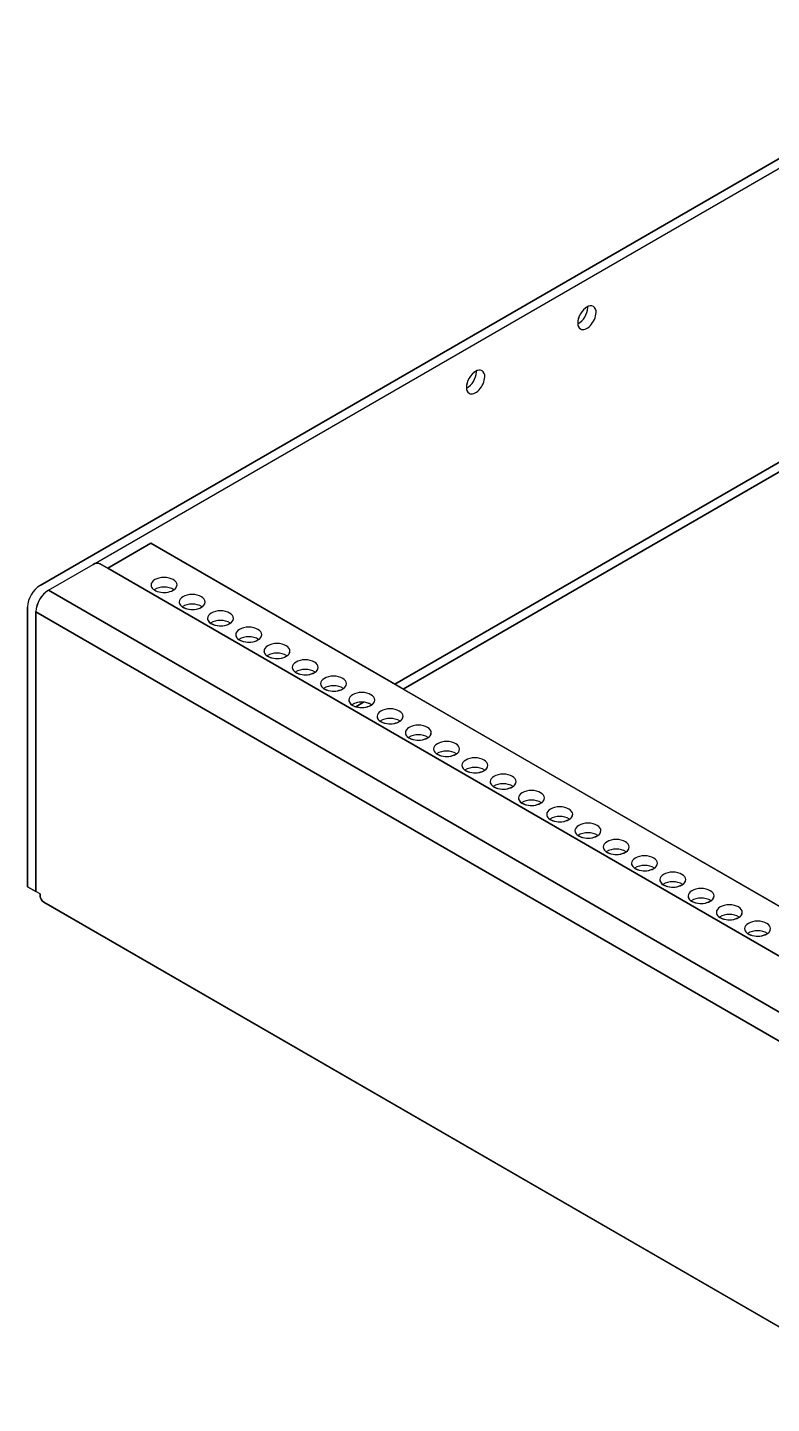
# Model space of a CAD drawing. Header units: inches. Extents: x -5.2 to 15.6, y -18.4 to 3.6.
# Drawn here: x -0.29 to 3.43, y -14.86 to -7.98 of the extents above; entities that cross this region are included whole.
import ezdxf

# ---------------------------------------------------------------- set-up
doc = ezdxf.new("R2010")
doc.units = ezdxf.units.IN
doc.header["$LTSCALE"] = 0.5
doc.header["$MEASUREMENT"] = 0
doc.layers.get('0').update_dxf_attribs({"lineweight": 25, "true_color": 0x000000})

msp = doc.modelspace()

# ---------------------------------------------------------------- linework, layer by layer
for p, q in [((-0.2311, -10.7673), (4.5995, -7.9784)), ((4.5995, -7.9784), (-0.2311, -10.7673)), ((-0.2311, -10.7673), (4.5995, -7.9784)), ((0.0339, -10.6625), (3.7226, -8.5329)), ((0.0339, -10.6625), (3.7226, -8.5329)), ((0.0339, -10.6625), (3.7226, -8.5329)), ((4.6106, -9.4908), (1.5439, -11.2614)), ((1.5439, -11.2614), (4.6106, -9.4908)), ((1.5439, -11.2614), (4.6106, -9.4908)), ((4.653, -9.5152), (1.5862, -11.2858)), ((4.653, -9.5152), (1.5862, -11.2858)), ((1.5862, -11.2858), (4.653, -9.5152)), ((0.324, -10.5571), (0.1074, -10.6821)), ((0.324, -10.5571), (0.1074, -10.6821)), ((0.1074, -10.6821), (0.324, -10.5571)), ((1.5439, -11.2614), (0.324, -10.5571)), ((1.5439, -11.2614), (0.324, -10.5571)), ((0.324, -10.5571), (10.7522, -16.5778)), ((-0.1891, -10.7912), (0.0339, -10.6625)), ((-0.1888, -10.7911), (0.0339, -10.6625)), ((-0.1888, -10.7911), (0.0339, -10.6625)), ((0.0339, -10.6625), (0.0339, -10.6625)), ((0.0339, -10.6625), (0.0339, -10.6625)), ((0.0339, -10.6625), (0.0339, -10.6625)), ((0.1074, -10.6821), (0.0676, -10.6592)), ((0.1074, -10.6821), (0.0676, -10.6592)), ((10.5355, -16.7028), (0.0676, -10.6592)), ((0.1074, -10.6821), (10.5355, -16.7028)), ((10.5355, -16.7028), (0.1074, -10.6821)), ((-0.1893, -10.7914), (-0.1888, -10.7911)), ((-0.1893, -10.7914), (10.2925, -16.8425)), ((-0.1888, -10.7911), (-0.1891, -10.7912)), ((10.2925, -16.8425), (-0.1891, -10.7912)), ((10.2925, -16.8425), (-0.1888, -10.7911)), ((10.2925, -16.8425), (-0.1888, -10.7911)), ((-0.2937, -12.2741), (-0.2937, -10.8758)), ((-0.2937, -10.8758), (-0.2937, -12.2741)), ((-0.2937, -12.2741), (-0.2937, -10.8758)), ((-0.2519, -10.9), (-0.252, -10.8999)), ((-0.252, -12.2982), (-0.252, -10.8999)), ((-0.2519, -12.2981), (-0.2519, -10.9)), ((-0.2519, -10.9), (10.2296, -16.9515)), ((-0.2519, -12.2981), (-0.2519, -10.9)), ((-0.2519, -10.9), (-0.2519, -12.2981)), ((-0.2519, -12.2981), (-0.2517, -10.9001)), ((-0.2517, -12.2982), (-0.2517, -10.9001)), ((-0.2517, -10.9001), (10.2296, -16.9515)), ((10.2296, -16.9515), (-0.2517, -10.9001)), ((-0.2517, -12.2984), (-0.2517, -10.9001)), ((-0.2517, -10.9001), (10.2296, -16.9515)), ((1.5862, -11.2858), (1.5439, -11.2614)), ((1.5862, -11.2858), (1.5439, -11.2614)), ((1.5862, -11.2858), (10.7522, -16.5778)), ((10.7522, -16.5778), (1.5862, -11.2858)), ((1.3877, -11.3516), (1.349, -11.3739)), ((1.349, -11.3739), (1.3877, -11.3516)), ((1.349, -11.3739), (1.3877, -11.3516)), ((-0.2518, -12.2982), (-0.2937, -12.2741)), ((-0.2937, -12.2741), (-0.2519, -12.2981)), ((-0.2937, -12.2741), (-0.252, -12.2982)), ((-0.2517, -12.2981), (-0.252, -12.2982)), ((-0.2308, -12.3104), (-0.2518, -12.2982)), ((-0.2308, -12.3104), (-0.2517, -12.2982)), ((-0.2308, -12.3104), (-0.2517, -12.2984)), ((10.2272, -18.3785), (-0.2124, -12.3512)), ((-0.2124, -12.3512), (10.2272, -18.3785)), ((10.2272, -18.3785), (-0.2124, -12.3512))]:
    msp.add_line(p, q)
for centre, radius, start, end in [((2.549, -9.4576), 0.0905, 148.5348, 181.62379), ((2.549, -9.4576), 0.0905, 148.5348, 181.62379), ((2.5511, -9.4533), 0.0901, 118.30811, 151.53096), ((2.5511, -9.4533), 0.0901, 118.30811, 151.53096), ((2.4132, -9.3749), 0.0953, 327.48259, 357.86591), ((2.4132, -9.3749), 0.0953, 327.48259, 357.86591), ((2.4132, -9.3749), 0.0953, 327.48259, 357.86591), ((2.5236, -9.4001), 0.0303, 64.19947, 120.26781), ((2.5236, -9.4001), 0.0303, 64.19947, 120.26781), ((2.452, -9.3782), 0.0565, 359.70286, 4.28826), ((2.452, -9.3782), 0.0565, 359.70286, 4.28826), ((2.452, -9.3782), 0.0565, 359.70286, 4.28826), ((2.4482, -9.3971), 0.1022, 316.15023, 356.96624), ((2.4482, -9.3971), 0.1022, 316.15023, 356.96624), ((2.4482, -9.3971), 0.1022, 316.15023, 356.96624), ((2.518, -9.3993), 0.0325, 354.18213, 54.53993), ((2.518, -9.3993), 0.0325, 354.18213, 54.53993), ((2.518, -9.3993), 0.0325, 354.18213, 54.53993), ((2.4168, -9.3819), 0.0887, 298.13201, 330.07662), ((2.4168, -9.3819), 0.0887, 298.13201, 330.07662), ((2.4168, -9.3819), 0.0887, 298.13201, 330.07662), ((2.4889, -9.4603), 0.0303, 179.73535, 235.75961), ((2.4889, -9.4603), 0.0303, 179.73535, 235.75961), ((1.9943, -9.7748), 0.0902, 118.31248, 151.5328), ((1.9943, -9.7748), 0.0902, 118.31248, 151.5328), ((1.9668, -9.7216), 0.0303, 64.20147, 120.24999), ((1.9668, -9.7216), 0.0303, 64.20147, 120.24999), ((1.8951, -9.6996), 0.0567, 359.70814, 4.28299), ((1.8951, -9.6996), 0.0567, 359.70814, 4.28299), ((1.8951, -9.6996), 0.0567, 359.70814, 4.28299), ((1.9612, -9.7207), 0.0325, 354.18213, 54.53993), ((1.9612, -9.7207), 0.0325, 354.18213, 54.53993), ((1.9612, -9.7207), 0.0325, 354.18213, 54.53993), ((1.9919, -9.7789), 0.0901, 148.47213, 181.68647), ((1.9919, -9.7789), 0.0901, 148.47213, 181.68647), ((1.86, -9.7034), 0.0887, 298.13201, 330.07662), ((1.86, -9.7034), 0.0887, 298.13201, 330.07662), ((1.86, -9.7034), 0.0887, 298.13201, 330.07662), ((1.8564, -9.6964), 0.0954, 327.48494, 357.86625), ((1.8564, -9.6964), 0.0954, 327.48494, 357.86625), ((1.8564, -9.6964), 0.0954, 327.48494, 357.86625), ((1.8915, -9.7186), 0.1022, 316.15023, 356.96624), ((1.8915, -9.7186), 0.1022, 316.15023, 356.96624), ((1.8915, -9.7186), 0.1022, 316.15023, 356.96624), ((1.9322, -9.7817), 0.0303, 179.73535, 235.75961), ((1.9322, -9.7817), 0.0303, 179.73535, 235.75961), ((-0.1555, -10.8833), 0.1384, 123.09431, 176.90582), ((-0.1555, -10.8833), 0.1384, 123.09431, 176.90582), ((-0.1555, -10.8833), 0.1384, 123.09431, 176.90582), ((-0.1138, -10.9074), 0.1384, 123.0927, 176.90562), ((-0.1138, -10.9074), 0.1384, 123.0927, 176.90562), ((-0.1138, -10.9074), 0.1384, 123.0927, 176.90562), ((-0.1129, -10.9076), 0.139, 123.09301, 176.90848), ((-0.1129, -10.9076), 0.139, 123.09301, 176.90848), ((-0.1129, -10.9076), 0.139, 123.09301, 176.90848), ((0.3868, -10.8662), 0.0901, 88.45099, 121.67688), ((0.3889, -10.7008), 0.1022, 256.14771, 296.9557), ((0.3917, -10.8663), 0.0903, 58.35895, 91.51318), ((0.4219, -10.7622), 0.0325, 294.12279, 354.48872), ((0.4952, -10.8484), 0.0303, 184.14364, 240.3034), ((0.4952, -10.8484), 0.0303, 184.14364, 240.3034), ((0.5275, -10.9514), 0.0901, 88.45099, 121.67688), ((0.5275, -10.9514), 0.0901, 88.45099, 121.67688), ((0.5275, -10.9514), 0.0901, 88.45099, 121.67688), ((0.5323, -10.9516), 0.0903, 58.35895, 91.51318), ((0.5323, -10.9516), 0.0903, 58.35895, 91.51318), ((0.5323, -10.9516), 0.0903, 58.35895, 91.51318), ((0.5626, -10.8475), 0.0325, 294.12279, 354.48872), ((0.5646, -10.8483), 0.0304, 299.79441, 355.75855), ((0.5646, -10.8483), 0.0304, 299.79441, 355.75855), ((0.527, -10.7994), 0.0886, 238.12768, 270.08567), ((0.527, -10.7994), 0.0886, 238.12768, 270.08567), ((0.5295, -10.786), 0.1022, 256.14771, 296.9557), ((0.5313, -10.7929), 0.0953, 267.46198, 297.85914), ((0.5313, -10.7929), 0.0953, 267.46198, 297.85914), ((0.5463, -10.8255), 0.0595, 299.83499, 304.21781), ((0.5463, -10.8255), 0.0595, 299.83499, 304.21781), ((0.6366, -10.9301), 0.0303, 184.14364, 240.3034), ((0.6366, -10.9301), 0.0303, 184.14364, 240.3034), ((0.704, -10.9291), 0.0325, 294.12279, 354.48872), ((0.7061, -10.93), 0.0304, 299.79441, 355.75855), ((0.7061, -10.93), 0.0304, 299.79441, 355.75855), ((0.6689, -11.0331), 0.0901, 88.45099, 121.67688), ((0.6689, -11.0331), 0.0901, 88.45099, 121.67688), ((0.6689, -11.0331), 0.0901, 88.45099, 121.67688), ((0.6684, -10.881), 0.0887, 238.14754, 270.06581), ((0.6684, -10.881), 0.0887, 238.14754, 270.06581), ((0.671, -10.8677), 0.1022, 256.14181, 296.9616), ((0.6728, -10.8745), 0.0953, 267.46198, 297.85914), ((0.6728, -10.8745), 0.0953, 267.46198, 297.85914), ((0.6738, -11.0332), 0.0903, 58.35895, 91.51318), ((0.6738, -11.0332), 0.0903, 58.35895, 91.51318), ((0.6738, -11.0332), 0.0903, 58.35895, 91.51318), ((0.6877, -10.9071), 0.0595, 299.83499, 304.21781), ((0.6877, -10.9071), 0.0595, 299.83499, 304.21781), ((0.778, -11.0117), 0.0303, 184.14364, 240.3034), ((0.778, -11.0117), 0.0303, 184.14364, 240.3034), ((0.8104, -11.1147), 0.0901, 88.45099, 121.67688), ((0.8104, -11.1147), 0.0901, 88.45099, 121.67688), ((0.8104, -11.1147), 0.0901, 88.45099, 121.67688), ((0.8099, -10.9626), 0.0887, 238.14754, 270.06581), ((0.8099, -10.9626), 0.0887, 238.14754, 270.06581), ((0.8124, -10.9492), 0.1023, 256.15535, 296.94084), ((0.8142, -10.9559), 0.0955, 267.48015, 297.82119), ((0.8142, -10.9559), 0.0955, 267.48015, 297.82119), ((0.8152, -11.1149), 0.0903, 58.35895, 91.51318), ((0.8152, -11.1149), 0.0903, 58.35895, 91.51318), ((0.8152, -11.1149), 0.0903, 58.35895, 91.51318), ((0.8454, -11.0108), 0.0325, 294.23068, 354.49309), ((0.8225, -10.9789), 0.0714, 300.478, 304.1044), ((0.8225, -10.9789), 0.0714, 300.478, 304.1044), ((0.8475, -11.0116), 0.0304, 299.79441, 355.75855), ((0.8475, -11.0116), 0.0304, 299.79441, 355.75855), ((0.9195, -11.0933), 0.0304, 184.24313, 240.21235), ((0.9195, -11.0933), 0.0304, 184.24313, 240.21235), ((0.9518, -11.1964), 0.0901, 88.45099, 121.67688), ((0.9518, -11.1964), 0.0901, 88.45099, 121.67688), ((0.9518, -11.1964), 0.0901, 88.45099, 121.67688), ((0.9513, -11.0443), 0.0887, 238.14754, 270.06581), ((0.9513, -11.0443), 0.0887, 238.14754, 270.06581), ((0.9538, -11.0309), 0.1023, 256.15535, 296.94084), ((0.9556, -11.0377), 0.0954, 267.46467, 297.83667), ((0.9556, -11.0377), 0.0954, 267.46467, 297.83667), ((0.9566, -11.1964), 0.0902, 58.34104, 91.53109), ((0.9566, -11.1964), 0.0902, 58.34104, 91.53109), ((0.9566, -11.1964), 0.0902, 58.34104, 91.53109), ((0.9868, -11.0924), 0.0325, 294.22974, 354.48598), ((0.9708, -11.0715), 0.0585, 300.07778, 304.50462), ((0.9708, -11.0715), 0.0585, 300.07778, 304.50462), ((0.9889, -11.0933), 0.0304, 299.78765, 355.75687), ((0.9889, -11.0933), 0.0304, 299.78765, 355.75687), ((1.061, -11.1749), 0.0304, 184.24313, 240.21235), ((1.061, -11.1749), 0.0304, 184.24313, 240.21235), ((1.0932, -11.2781), 0.0902, 88.46891, 121.65896), ((1.0932, -11.2781), 0.0902, 88.46891, 121.65896), ((1.0932, -11.2781), 0.0902, 88.46891, 121.65896), ((1.0927, -11.1259), 0.0887, 238.14754, 270.06581), ((1.0927, -11.1259), 0.0887, 238.14754, 270.06581), ((1.0953, -11.1126), 0.1022, 256.15359, 296.94981), ((1.097, -11.1193), 0.0954, 267.46467, 297.83667), ((1.097, -11.1193), 0.0954, 267.46467, 297.83667), ((1.098, -11.2781), 0.0902, 58.34104, 91.53109), ((1.098, -11.2781), 0.0902, 58.34104, 91.53109), ((1.098, -11.2781), 0.0902, 58.34104, 91.53109), ((1.1282, -11.1741), 0.0325, 294.22974, 354.48598), ((1.1123, -11.1531), 0.0585, 300.07778, 304.50462), ((1.1123, -11.1531), 0.0585, 300.07778, 304.50462), ((1.1303, -11.1749), 0.0304, 299.78765, 355.75687), ((1.1303, -11.1749), 0.0304, 299.78765, 355.75687), ((1.2024, -11.2566), 0.0304, 184.24313, 240.21235), ((1.2024, -11.2566), 0.0304, 184.24313, 240.21235), ((1.2346, -11.3597), 0.0902, 88.46891, 121.65896), ((1.2346, -11.3597), 0.0902, 88.46891, 121.65896), ((1.2346, -11.3597), 0.0902, 88.46891, 121.65896), ((1.2395, -11.3596), 0.0901, 58.32312, 91.54901), ((1.2395, -11.3596), 0.0901, 58.32312, 91.54901), ((1.2395, -11.3596), 0.0901, 58.32312, 91.54901), ((1.2697, -11.2557), 0.0325, 294.22974, 354.48598), ((1.2717, -11.2566), 0.0304, 299.78765, 355.75687), ((1.2717, -11.2566), 0.0304, 299.78765, 355.75687), ((1.2341, -11.2075), 0.0888, 238.16738, 270.04597), ((1.2341, -11.2075), 0.0888, 238.16738, 270.04597), ((1.2367, -11.1942), 0.1022, 256.15359, 296.94981), ((1.2384, -11.201), 0.0954, 267.46467, 297.83667), ((1.2384, -11.201), 0.0954, 267.46467, 297.83667), ((1.2537, -11.2348), 0.0585, 300.07778, 304.50462), ((1.2537, -11.2348), 0.0585, 300.07778, 304.50462), ((1.3438, -11.3382), 0.0304, 184.24313, 240.21235), ((1.3438, -11.3382), 0.0304, 184.24313, 240.21235), ((1.4111, -11.3374), 0.0325, 294.22974, 354.48598), ((1.4132, -11.3383), 0.0303, 299.68983, 355.85469), ((1.4132, -11.3383), 0.0303, 299.68983, 355.85469), ((1.3775, -11.4455), 0.0945, 83.81037, 121.08764), ((1.3775, -11.4455), 0.0945, 83.81037, 121.08764), ((1.3761, -11.4414), 0.0902, 88.46891, 121.65896), ((1.3685, -11.3046), 0.072, 236.41949, 254.24913), ((1.3685, -11.3046), 0.072, 236.41949, 254.24913), ((1.378, -11.2752), 0.1028, 253.61524, 296.83401), ((1.378, -11.2752), 0.1028, 253.61524, 296.83401), ((1.3781, -11.2759), 0.1022, 256.15359, 296.94981), ((1.3809, -11.4413), 0.0901, 58.32312, 91.54901), ((1.3828, -11.4366), 0.0851, 57.71626, 86.68342), ((1.3828, -11.4366), 0.0851, 57.71626, 86.68342), ((1.3951, -11.3164), 0.0585, 300.07778, 304.50462), ((1.3951, -11.3164), 0.0585, 300.07778, 304.50462), ((1.4852, -11.4199), 0.0304, 184.24313, 240.21235), ((1.4852, -11.4199), 0.0304, 184.24313, 240.21235), ((1.5175, -11.5231), 0.0903, 88.48682, 121.64105), ((1.5175, -11.5231), 0.0903, 88.48682, 121.64105), ((1.5175, -11.5231), 0.0903, 88.48682, 121.64105), ((1.517, -11.3708), 0.0888, 238.16738, 270.04597), ((1.517, -11.3708), 0.0888, 238.16738, 270.04597), ((1.5195, -11.3575), 0.1022, 256.15359, 296.94981), ((1.5213, -11.3644), 0.0953, 267.44918, 297.85216), ((1.5213, -11.3644), 0.0953, 267.44918, 297.85216), ((1.5223, -11.5229), 0.0901, 58.32312, 91.54901), ((1.5223, -11.5229), 0.0901, 58.32312, 91.54901), ((1.5223, -11.5229), 0.0901, 58.32312, 91.54901), ((1.5525, -11.419), 0.0325, 294.22974, 354.48598), ((1.5365, -11.3981), 0.0585, 300.07778, 304.50462), ((1.5365, -11.3981), 0.0585, 300.07778, 304.50462), ((1.5547, -11.42), 0.0303, 299.68983, 355.85469), ((1.5547, -11.42), 0.0303, 299.68983, 355.85469), ((1.6266, -11.5015), 0.0304, 184.24313, 240.21235), ((1.6266, -11.5015), 0.0304, 184.24313, 240.21235), ((1.6589, -11.6048), 0.0903, 88.48682, 121.64105), ((1.6589, -11.6048), 0.0903, 88.48682, 121.64105), ((1.6589, -11.6048), 0.0903, 88.48682, 121.64105), ((1.6584, -11.4524), 0.0888, 238.16738, 270.04597), ((1.6584, -11.4524), 0.0888, 238.16738, 270.04597), ((1.6609, -11.4392), 0.1022, 256.14771, 296.9557), ((1.6627, -11.446), 0.0953, 267.44918, 297.85216), ((1.6627, -11.446), 0.0953, 267.44918, 297.85216), ((1.6637, -11.6046), 0.0901, 58.32312, 91.54901), ((1.6637, -11.6046), 0.0901, 58.32312, 91.54901), ((1.6637, -11.6046), 0.0901, 58.32312, 91.54901), ((1.694, -11.5007), 0.0324, 294.14731, 354.56841), ((1.6779, -11.4797), 0.0585, 300.07778, 304.50462), ((1.6779, -11.4797), 0.0585, 300.07778, 304.50462), ((1.6961, -11.5016), 0.0303, 299.68983, 355.85469), ((1.6961, -11.5016), 0.0303, 299.68983, 355.85469), ((1.768, -11.5833), 0.0303, 184.14531, 240.31017), ((1.768, -11.5833), 0.0303, 184.14531, 240.31017), ((1.8003, -11.6862), 0.0901, 88.45099, 121.67688), ((1.8003, -11.6862), 0.0901, 88.45099, 121.67688), ((1.8003, -11.6862), 0.0901, 88.45099, 121.67688), ((1.7998, -11.5343), 0.0886, 238.12768, 270.08567), ((1.7998, -11.5343), 0.0886, 238.12768, 270.08567), ((1.8023, -11.5209), 0.1022, 256.14771, 296.9557), ((1.8041, -11.5277), 0.0953, 267.46198, 297.85914), ((1.8041, -11.5277), 0.0953, 267.46198, 297.85914), ((1.8052, -11.6862), 0.0901, 58.3161, 91.53325), ((1.8052, -11.6862), 0.0901, 58.3161, 91.53325), ((1.8052, -11.6862), 0.0901, 58.3161, 91.53325), ((1.8354, -11.5823), 0.0325, 294.12185, 354.48159), ((1.8241, -11.5689), 0.0495, 299.67739, 304.90501), ((1.8241, -11.5689), 0.0495, 299.67739, 304.90501), ((1.8375, -11.5832), 0.0303, 299.65344, 355.75726), ((1.8375, -11.5832), 0.0303, 299.65344, 355.75726), ((1.9094, -11.6649), 0.0303, 184.14531, 240.31017), ((1.9094, -11.6649), 0.0303, 184.14531, 240.31017), ((1.9417, -11.7679), 0.0901, 88.45099, 121.67688), ((1.9417, -11.7679), 0.0901, 88.45099, 121.67688), ((1.9417, -11.7679), 0.0901, 88.45099, 121.67688), ((1.9412, -11.6158), 0.0887, 238.14754, 270.06581), ((1.9412, -11.6158), 0.0887, 238.14754, 270.06581), ((1.9438, -11.6025), 0.1022, 256.14771, 296.9557), ((1.9456, -11.6094), 0.0953, 267.46198, 297.85914), ((1.9456, -11.6094), 0.0953, 267.46198, 297.85914), ((1.9466, -11.7681), 0.0903, 58.35895, 91.51318), ((1.9466, -11.7681), 0.0903, 58.35895, 91.51318), ((1.9466, -11.7681), 0.0903, 58.35895, 91.51318), ((1.9768, -11.664), 0.0325, 294.12185, 354.48159), ((1.9614, -11.6434), 0.0578, 299.77199, 304.28081), ((1.9614, -11.6434), 0.0578, 299.77199, 304.28081), ((1.9789, -11.6648), 0.0304, 299.78765, 355.75687), ((1.9789, -11.6648), 0.0304, 299.78765, 355.75687), ((2.0508, -11.7466), 0.0303, 184.14531, 240.31017), ((2.0508, -11.7466), 0.0303, 184.14531, 240.31017), ((2.0832, -11.8495), 0.0901, 88.45099, 121.67688), ((2.0832, -11.8495), 0.0901, 88.45099, 121.67688), ((2.0832, -11.8495), 0.0901, 88.45099, 121.67688), ((2.088, -11.8497), 0.0903, 58.35895, 91.51318), ((2.088, -11.8497), 0.0903, 58.35895, 91.51318), ((2.088, -11.8497), 0.0903, 58.35895, 91.51318), ((2.1182, -11.7456), 0.0325, 294.12185, 354.48159), ((2.1203, -11.7465), 0.0304, 299.78765, 355.75687), ((2.1203, -11.7465), 0.0304, 299.78765, 355.75687), ((2.0827, -11.6975), 0.0887, 238.14754, 270.06581), ((2.0827, -11.6975), 0.0887, 238.14754, 270.06581), ((2.0852, -11.6842), 0.1022, 256.14181, 296.9616), ((2.087, -11.691), 0.0953, 267.46198, 297.85914), ((2.087, -11.691), 0.0953, 267.46198, 297.85914), ((2.1028, -11.7251), 0.0578, 299.77199, 304.28081), ((2.1028, -11.7251), 0.0578, 299.77199, 304.28081), ((2.1923, -11.8281), 0.0304, 184.24313, 240.21235), ((2.1923, -11.8281), 0.0304, 184.24313, 240.21235), ((2.2596, -11.8273), 0.0325, 294.22974, 354.48598), ((2.2617, -11.8281), 0.0304, 299.78765, 355.75687), ((2.2617, -11.8281), 0.0304, 299.78765, 355.75687), ((2.2246, -11.9312), 0.0901, 88.45099, 121.67688), ((2.2246, -11.9312), 0.0901, 88.45099, 121.67688), ((2.2246, -11.9312), 0.0901, 88.45099, 121.67688), ((2.2241, -11.7791), 0.0887, 238.14754, 270.06581), ((2.2241, -11.7791), 0.0887, 238.14754, 270.06581), ((2.2266, -11.7657), 0.1023, 256.15535, 296.94084), ((2.2284, -11.7724), 0.0955, 267.48015, 297.82119), ((2.2284, -11.7724), 0.0955, 267.48015, 297.82119), ((2.2294, -11.9313), 0.0902, 58.34104, 91.53109), ((2.2294, -11.9313), 0.0902, 58.34104, 91.53109), ((2.2294, -11.9313), 0.0902, 58.34104, 91.53109), ((2.238, -11.7974), 0.069, 300.4147, 304.16769), ((2.238, -11.7974), 0.069, 300.4147, 304.16769), ((2.3337, -11.9098), 0.0304, 184.24313, 240.21235), ((2.3337, -11.9098), 0.0304, 184.24313, 240.21235), ((2.366, -12.0128), 0.0901, 88.45099, 121.67688), ((2.366, -12.0128), 0.0901, 88.45099, 121.67688), ((2.366, -12.0128), 0.0901, 88.45099, 121.67688), ((2.3655, -11.8608), 0.0887, 238.14754, 270.06581), ((2.3655, -11.8608), 0.0887, 238.14754, 270.06581), ((2.368, -11.8474), 0.1023, 256.15535, 296.94084), ((2.3698, -11.8542), 0.0954, 267.46467, 297.83667), ((2.3698, -11.8542), 0.0954, 267.46467, 297.83667), ((2.3708, -12.0129), 0.0902, 58.34104, 91.53109), ((2.3708, -12.0129), 0.0902, 58.34104, 91.53109), ((2.3708, -12.0129), 0.0902, 58.34104, 91.53109), ((2.401, -11.9089), 0.0325, 294.22974, 354.48598), ((2.3859, -11.8893), 0.0569, 300.0145, 304.5679), ((2.3859, -11.8893), 0.0569, 300.0145, 304.5679), ((2.4031, -11.9098), 0.0304, 299.78765, 355.75687), ((2.4031, -11.9098), 0.0304, 299.78765, 355.75687), ((2.4752, -11.9914), 0.0304, 184.24313, 240.21235), ((2.4752, -11.9914), 0.0304, 184.24313, 240.21235), ((2.5074, -12.0946), 0.0902, 88.46891, 121.65896), ((2.5074, -12.0946), 0.0902, 88.46891, 121.65896), ((2.5074, -12.0946), 0.0902, 88.46891, 121.65896), ((2.5069, -11.9424), 0.0887, 238.14754, 270.06581), ((2.5069, -11.9424), 0.0887, 238.14754, 270.06581), ((2.5095, -11.9291), 0.1022, 256.15359, 296.94981), ((2.5112, -11.9358), 0.0954, 267.46467, 297.83667), ((2.5112, -11.9358), 0.0954, 267.46467, 297.83667), ((2.5123, -12.0946), 0.0902, 58.34104, 91.53109), ((2.5123, -12.0946), 0.0902, 58.34104, 91.53109), ((2.5123, -12.0946), 0.0902, 58.34104, 91.53109), ((2.5424, -11.9906), 0.0325, 294.22974, 354.48598), ((2.5273, -11.971), 0.0569, 300.0145, 304.5679), ((2.5273, -11.971), 0.0569, 300.0145, 304.5679), ((2.5445, -11.9914), 0.0304, 299.78765, 355.75687), ((2.5445, -11.9914), 0.0304, 299.78765, 355.75687), ((2.6166, -12.0731), 0.0304, 184.24313, 240.21235), ((2.6166, -12.0731), 0.0304, 184.24313, 240.21235), ((2.6489, -12.1762), 0.0902, 88.46891, 121.65896), ((2.6489, -12.1762), 0.0902, 88.46891, 121.65896), ((2.6489, -12.1762), 0.0902, 88.46891, 121.65896), ((2.6484, -12.024), 0.0888, 238.16738, 270.04597), ((2.6484, -12.024), 0.0888, 238.16738, 270.04597), ((2.6509, -12.0107), 0.1022, 256.15359, 296.94981), ((2.6526, -12.0175), 0.0954, 267.46467, 297.83667), ((2.6526, -12.0175), 0.0954, 267.46467, 297.83667), ((2.6537, -12.1761), 0.0901, 58.32312, 91.54901), ((2.6537, -12.1761), 0.0901, 58.32312, 91.54901), ((2.6537, -12.1761), 0.0901, 58.32312, 91.54901), ((2.6839, -12.0722), 0.0325, 294.22974, 354.48598), ((2.6688, -12.0526), 0.0569, 300.0145, 304.5679), ((2.6688, -12.0526), 0.0569, 300.0145, 304.5679), ((2.6859, -12.0731), 0.0304, 299.78765, 355.75687), ((2.6859, -12.0731), 0.0304, 299.78765, 355.75687), ((2.758, -12.1547), 0.0304, 184.24313, 240.21235), ((2.758, -12.1547), 0.0304, 184.24313, 240.21235), ((2.7903, -12.258), 0.0903, 88.49302, 121.63485), ((2.7903, -12.258), 0.0903, 88.49302, 121.63485), ((2.7903, -12.258), 0.0903, 88.49302, 121.63485), ((2.7951, -12.2578), 0.0902, 58.32932, 91.54281), ((2.7951, -12.2578), 0.0902, 58.32932, 91.54281), ((2.7951, -12.2578), 0.0902, 58.32932, 91.54281), ((2.8253, -12.1539), 0.0325, 294.22974, 354.48598), ((2.8275, -12.1548), 0.0303, 299.68983, 355.85469), ((2.8275, -12.1548), 0.0303, 299.68983, 355.85469), ((2.7898, -12.1056), 0.0888, 238.16738, 270.04597), ((2.7898, -12.1056), 0.0888, 238.16738, 270.04597), ((2.7923, -12.0924), 0.1022, 256.15359, 296.94981), ((2.7941, -12.0991), 0.0954, 267.46467, 297.83667), ((2.7941, -12.0991), 0.0954, 267.46467, 297.83667), ((2.8102, -12.1343), 0.0569, 300.0145, 304.5679), ((2.8102, -12.1343), 0.0569, 300.0145, 304.5679), ((2.8994, -12.2364), 0.0304, 184.24313, 240.21235), ((2.8994, -12.2364), 0.0304, 184.24313, 240.21235), ((2.9667, -12.2355), 0.0325, 294.22974, 354.48598), ((2.9689, -12.2365), 0.0303, 299.68983, 355.85469), ((2.9689, -12.2365), 0.0303, 299.68983, 355.85469), ((2.9317, -12.3397), 0.0903, 88.49302, 121.63485), ((2.9317, -12.3397), 0.0903, 88.49302, 121.63485), ((2.9317, -12.3397), 0.0903, 88.49302, 121.63485), ((2.9312, -12.1873), 0.0888, 238.16738, 270.04597), ((2.9312, -12.1873), 0.0888, 238.16738, 270.04597), ((2.9337, -12.174), 0.1022, 256.15359, 296.94981), ((2.9355, -12.1809), 0.0953, 267.44918, 297.85216), ((2.9355, -12.1809), 0.0953, 267.44918, 297.85216), ((2.9365, -12.3395), 0.0902, 58.32932, 91.54281), ((2.9365, -12.3395), 0.0902, 58.32932, 91.54281), ((2.9365, -12.3395), 0.0902, 58.32932, 91.54281), ((2.9516, -12.2159), 0.0569, 300.0145, 304.5679), ((2.9516, -12.2159), 0.0569, 300.0145, 304.5679), ((3.0408, -12.3181), 0.0303, 184.23715, 240.35216), ((3.0408, -12.3181), 0.0303, 184.23715, 240.35216), ((3.0731, -12.4211), 0.0901, 88.47295, 121.67769), ((3.0731, -12.4211), 0.0901, 88.47295, 121.67769), ((3.0731, -12.4211), 0.0901, 88.47295, 121.67769), ((3.0726, -12.2692), 0.0886, 238.121, 270.06701), ((3.0726, -12.2692), 0.0886, 238.121, 270.06701), ((3.0751, -12.2557), 0.1022, 256.14771, 296.9557), ((3.0769, -12.2625), 0.0953, 267.44918, 297.85216), ((3.0769, -12.2625), 0.0953, 267.44918, 297.85216), ((3.0779, -12.4211), 0.0902, 58.32932, 91.54281), ((3.0779, -12.4211), 0.0902, 58.32932, 91.54281), ((3.0779, -12.4211), 0.0902, 58.32932, 91.54281), ((3.1082, -12.3172), 0.0324, 294.14731, 354.56841), ((3.0976, -12.3048), 0.0484, 299.61412, 304.96828), ((3.0976, -12.3048), 0.0484, 299.61412, 304.96828), ((3.1103, -12.3181), 0.0303, 299.68424, 355.86028), ((3.1103, -12.3181), 0.0303, 299.68424, 355.86028), ((3.1822, -12.3998), 0.0303, 184.13972, 240.31576), ((3.1822, -12.3998), 0.0303, 184.13972, 240.31576), ((3.2145, -12.5028), 0.0902, 88.45719, 121.67068), ((3.2145, -12.5028), 0.0902, 88.45719, 121.67068), ((3.2145, -12.5028), 0.0902, 88.45719, 121.67068), ((3.214, -12.3508), 0.0886, 238.12114, 270.09221), ((3.214, -12.3508), 0.0886, 238.12114, 270.09221), ((3.2166, -12.3374), 0.1022, 256.14771, 296.9557), ((3.2184, -12.3442), 0.0953, 267.46198, 297.85914), ((3.2184, -12.3442), 0.0953, 267.46198, 297.85914), ((3.2194, -12.5027), 0.0901, 58.32231, 91.52705), ((3.2194, -12.5027), 0.0901, 58.32231, 91.52705), ((3.2194, -12.5027), 0.0901, 58.32231, 91.52705), ((3.2496, -12.3988), 0.0325, 294.12185, 354.48159), ((3.239, -12.3864), 0.0484, 299.61412, 304.96828), ((3.239, -12.3864), 0.0484, 299.61412, 304.96828), ((3.2517, -12.3997), 0.0303, 299.64784, 355.76285), ((3.2517, -12.3997), 0.0303, 299.64784, 355.76285), ((3.3236, -12.4814), 0.0303, 184.13972, 240.31576), ((3.3236, -12.4814), 0.0303, 184.13972, 240.31576), ((3.356, -12.5844), 0.0902, 88.45719, 121.67068), ((3.356, -12.5844), 0.0902, 88.45719, 121.67068), ((3.356, -12.5844), 0.0902, 88.45719, 121.67068), ((3.3554, -12.4324), 0.0887, 238.141, 270.07235), ((3.3554, -12.4324), 0.0887, 238.141, 270.07235), ((3.358, -12.419), 0.1022, 256.14771, 296.9557), ((3.3598, -12.4259), 0.0953, 267.46198, 297.85914), ((3.3598, -12.4259), 0.0953, 267.46198, 297.85914), ((3.3608, -12.5846), 0.0903, 58.36515, 91.50698), ((3.3608, -12.5846), 0.0903, 58.36515, 91.50698), ((3.3608, -12.5846), 0.0903, 58.36515, 91.50698), ((3.391, -12.4805), 0.0325, 294.12185, 354.48159), ((3.3756, -12.4599), 0.0578, 299.77199, 304.28081), ((3.3756, -12.4599), 0.0578, 299.77199, 304.28081), ((3.3931, -12.4813), 0.0304, 299.78206, 355.76247), ((3.3931, -12.4813), 0.0304, 299.78206, 355.76247)]:
    msp.add_arc(centre, radius, start, end)
for points in [[(2.4719, -9.4103), (2.4539, -9.4414), (2.4539, -9.475), (2.4719, -9.4853)], [(2.5368, -9.3728), (2.5189, -9.3625), (2.4898, -9.3793), (2.4719, -9.4103)], [(2.4719, -9.4853), (2.485, -9.4929), (2.5048, -9.4861), (2.5219, -9.4679)], [(2.4719, -9.4853), (2.485, -9.4929), (2.5048, -9.4861), (2.5219, -9.4679)], [(2.4719, -9.4853), (2.485, -9.4929), (2.5048, -9.4861), (2.5219, -9.4679)], [(1.98, -9.6943), (1.9621, -9.6839), (1.933, -9.7007), (1.9151, -9.7318)], [(1.9151, -9.7318), (1.8972, -9.7629), (1.8972, -9.7964), (1.9151, -9.8068)], [(1.9151, -9.8068), (1.9282, -9.8144), (1.948, -9.8075), (1.9652, -9.7894)], [(1.9151, -9.8068), (1.9282, -9.8144), (1.948, -9.8075), (1.9652, -9.7894)], [(1.9151, -9.8068), (1.9282, -9.8144), (1.948, -9.8075), (1.9652, -9.7894)], [(0.0676, -10.6592), (0.0587, -10.654), (0.0465, -10.6552), (0.0339, -10.6625)], [(0.0676, -10.6592), (0.0587, -10.654), (0.0465, -10.6552), (0.0339, -10.6625)], [(0.0339, -10.6625), (0.0465, -10.6552), (0.0587, -10.654), (0.0676, -10.6592)], [(0.0339, -10.6625), (0.0339, -10.6625), (0.0339, -10.6625), (0.0339, -10.6625)], [(0.3893, -10.7278), (0.3534, -10.7278), (0.3243, -10.7446), (0.3243, -10.7653)], [(0.4542, -10.7653), (0.4542, -10.7446), (0.4251, -10.7278), (0.3893, -10.7278)], [(0.3243, -10.7653), (0.3243, -10.7805), (0.3401, -10.7942), (0.3644, -10.8)], [(0.53, -10.8131), (0.4941, -10.8131), (0.465, -10.8299), (0.465, -10.8506)], [(0.53, -10.8131), (0.4941, -10.8131), (0.465, -10.8299), (0.465, -10.8506)], [(0.53, -10.8131), (0.4941, -10.8131), (0.465, -10.8299), (0.465, -10.8506)], [(0.465, -10.8506), (0.465, -10.8658), (0.4808, -10.8794), (0.5051, -10.8852)], [(0.5949, -10.8506), (0.5949, -10.8299), (0.5658, -10.8131), (0.53, -10.8131)], [(0.5949, -10.8506), (0.5949, -10.8299), (0.5658, -10.8131), (0.53, -10.8131)], [(0.5949, -10.8506), (0.5949, -10.8299), (0.5658, -10.8131), (0.53, -10.8131)], [(0.6714, -10.8947), (0.6355, -10.8947), (0.6064, -10.9115), (0.6064, -10.9322)], [(0.6714, -10.8947), (0.6355, -10.8947), (0.6064, -10.9115), (0.6064, -10.9322)], [(0.6714, -10.8947), (0.6355, -10.8947), (0.6064, -10.9115), (0.6064, -10.9322)], [(0.6064, -10.9322), (0.6064, -10.9474), (0.6222, -10.9611), (0.6465, -10.9669)], [(0.7363, -10.9322), (0.7363, -10.9115), (0.7072, -10.8947), (0.6714, -10.8947)], [(0.7363, -10.9322), (0.7363, -10.9115), (0.7072, -10.8947), (0.6714, -10.8947)], [(0.7363, -10.9322), (0.7363, -10.9115), (0.7072, -10.8947), (0.6714, -10.8947)], [(0.8128, -10.9764), (0.7769, -10.9764), (0.7478, -10.9932), (0.7478, -11.0139)], [(0.8128, -10.9764), (0.7769, -10.9764), (0.7478, -10.9932), (0.7478, -11.0139)], [(0.8128, -10.9764), (0.7769, -10.9764), (0.7478, -10.9932), (0.7478, -11.0139)], [(0.8778, -11.0139), (0.8778, -10.9932), (0.8487, -10.9764), (0.8128, -10.9764)], [(0.8778, -11.0139), (0.8778, -10.9932), (0.8487, -10.9764), (0.8128, -10.9764)], [(0.8778, -11.0139), (0.8778, -10.9932), (0.8487, -10.9764), (0.8128, -10.9764)], [(0.7478, -11.0139), (0.7478, -11.0291), (0.7637, -11.0427), (0.7879, -11.0485)], [(0.9542, -11.058), (0.9183, -11.058), (0.8893, -11.0748), (0.8893, -11.0955)], [(0.9542, -11.058), (0.9183, -11.058), (0.8893, -11.0748), (0.8893, -11.0955)], [(0.9542, -11.058), (0.9183, -11.058), (0.8893, -11.0748), (0.8893, -11.0955)], [(1.0192, -11.0955), (1.0192, -11.0748), (0.9901, -11.058), (0.9542, -11.058)], [(1.0192, -11.0955), (1.0192, -11.0748), (0.9901, -11.058), (0.9542, -11.058)], [(1.0192, -11.0955), (1.0192, -11.0748), (0.9901, -11.058), (0.9542, -11.058)], [(0.8893, -11.0955), (0.8893, -11.1107), (0.9051, -11.1244), (0.9293, -11.1302)], [(1.0956, -11.1397), (1.0598, -11.1397), (1.0307, -11.1565), (1.0307, -11.1772)], [(1.0956, -11.1397), (1.0598, -11.1397), (1.0307, -11.1565), (1.0307, -11.1772)], [(1.0956, -11.1397), (1.0598, -11.1397), (1.0307, -11.1565), (1.0307, -11.1772)], [(1.1606, -11.1772), (1.1606, -11.1565), (1.1315, -11.1397), (1.0956, -11.1397)], [(1.1606, -11.1772), (1.1606, -11.1565), (1.1315, -11.1397), (1.0956, -11.1397)], [(1.1606, -11.1772), (1.1606, -11.1565), (1.1315, -11.1397), (1.0956, -11.1397)], [(1.0307, -11.1772), (1.0307, -11.1924), (1.0465, -11.206), (1.0708, -11.2118)], [(1.237, -11.2213), (1.2012, -11.2213), (1.1721, -11.2381), (1.1721, -11.2588)], [(1.237, -11.2213), (1.2012, -11.2213), (1.1721, -11.2381), (1.1721, -11.2588)], [(1.237, -11.2213), (1.2012, -11.2213), (1.1721, -11.2381), (1.1721, -11.2588)], [(1.1721, -11.2588), (1.1721, -11.274), (1.1879, -11.2877), (1.2122, -11.2935)], [(1.302, -11.2588), (1.302, -11.2381), (1.2729, -11.2213), (1.237, -11.2213)], [(1.302, -11.2588), (1.302, -11.2381), (1.2729, -11.2213), (1.237, -11.2213)], [(1.302, -11.2588), (1.302, -11.2381), (1.2729, -11.2213), (1.237, -11.2213)], [(1.3785, -11.303), (1.3426, -11.303), (1.3135, -11.3198), (1.3135, -11.3405)], [(1.3785, -11.303), (1.3426, -11.303), (1.3135, -11.3198), (1.3135, -11.3405)], [(1.3785, -11.303), (1.3426, -11.303), (1.3135, -11.3198), (1.3135, -11.3405)], [(1.3135, -11.3405), (1.3135, -11.3557), (1.3293, -11.3693), (1.3536, -11.3751)], [(1.4434, -11.3405), (1.4434, -11.3198), (1.4143, -11.303), (1.3785, -11.303)], [(1.4434, -11.3405), (1.4434, -11.3198), (1.4143, -11.303), (1.3785, -11.303)], [(1.4434, -11.3405), (1.4434, -11.3198), (1.4143, -11.303), (1.3785, -11.303)], [(1.5199, -11.3846), (1.484, -11.3846), (1.4549, -11.4014), (1.4549, -11.4221)], [(1.5199, -11.3846), (1.484, -11.3846), (1.4549, -11.4014), (1.4549, -11.4221)], [(1.5199, -11.3846), (1.484, -11.3846), (1.4549, -11.4014), (1.4549, -11.4221)], [(1.5848, -11.4221), (1.5848, -11.4014), (1.5558, -11.3846), (1.5199, -11.3846)], [(1.5848, -11.4221), (1.5848, -11.4014), (1.5558, -11.3846), (1.5199, -11.3846)], [(1.5848, -11.4221), (1.5848, -11.4014), (1.5558, -11.3846), (1.5199, -11.3846)], [(1.4549, -11.4221), (1.4549, -11.4373), (1.4707, -11.451), (1.495, -11.4568)], [(1.6613, -11.4663), (1.6254, -11.4663), (1.5963, -11.4831), (1.5963, -11.5038)], [(1.6613, -11.4663), (1.6254, -11.4663), (1.5963, -11.4831), (1.5963, -11.5038)], [(1.6613, -11.4663), (1.6254, -11.4663), (1.5963, -11.4831), (1.5963, -11.5038)], [(1.7263, -11.5038), (1.7263, -11.4831), (1.6972, -11.4663), (1.6613, -11.4663)], [(1.7263, -11.5038), (1.7263, -11.4831), (1.6972, -11.4663), (1.6613, -11.4663)], [(1.7263, -11.5038), (1.7263, -11.4831), (1.6972, -11.4663), (1.6613, -11.4663)], [(1.5963, -11.5038), (1.5963, -11.519), (1.6122, -11.5326), (1.6365, -11.5384)], [(1.8028, -11.5479), (1.7669, -11.5479), (1.7378, -11.5647), (1.7378, -11.5854)], [(1.8028, -11.5479), (1.7669, -11.5479), (1.7378, -11.5647), (1.7378, -11.5854)], [(1.8028, -11.5479), (1.7669, -11.5479), (1.7378, -11.5647), (1.7378, -11.5854)], [(1.8677, -11.5854), (1.8677, -11.5647), (1.8386, -11.5479), (1.8028, -11.5479)], [(1.8677, -11.5854), (1.8677, -11.5647), (1.8386, -11.5479), (1.8028, -11.5479)], [(1.8677, -11.5854), (1.8677, -11.5647), (1.8386, -11.5479), (1.8028, -11.5479)], [(1.7378, -11.5854), (1.7378, -11.6006), (1.7536, -11.6143), (1.7779, -11.6201)], [(1.9442, -11.6296), (1.9083, -11.6296), (1.8792, -11.6464), (1.8792, -11.6671)], [(1.9442, -11.6296), (1.9083, -11.6296), (1.8792, -11.6464), (1.8792, -11.6671)], [(1.9442, -11.6296), (1.9083, -11.6296), (1.8792, -11.6464), (1.8792, -11.6671)], [(1.8792, -11.6671), (1.8792, -11.6823), (1.895, -11.6959), (1.9193, -11.7017)], [(2.0091, -11.6671), (2.0091, -11.6464), (1.98, -11.6296), (1.9442, -11.6296)], [(2.0091, -11.6671), (2.0091, -11.6464), (1.98, -11.6296), (1.9442, -11.6296)], [(2.0091, -11.6671), (2.0091, -11.6464), (1.98, -11.6296), (1.9442, -11.6296)], [(2.0856, -11.7112), (2.0497, -11.7112), (2.0206, -11.728), (2.0206, -11.7487)], [(2.0856, -11.7112), (2.0497, -11.7112), (2.0206, -11.728), (2.0206, -11.7487)], [(2.0856, -11.7112), (2.0497, -11.7112), (2.0206, -11.728), (2.0206, -11.7487)], [(2.0206, -11.7487), (2.0206, -11.7639), (2.0365, -11.7776), (2.0607, -11.7834)], [(2.1506, -11.7487), (2.1506, -11.728), (2.1215, -11.7112), (2.0856, -11.7112)], [(2.1506, -11.7487), (2.1506, -11.728), (2.1215, -11.7112), (2.0856, -11.7112)], [(2.1506, -11.7487), (2.1506, -11.728), (2.1215, -11.7112), (2.0856, -11.7112)], [(2.227, -11.7929), (2.1911, -11.7929), (2.162, -11.8097), (2.162, -11.8304)], [(2.227, -11.7929), (2.1911, -11.7929), (2.162, -11.8097), (2.162, -11.8304)], [(2.227, -11.7929), (2.1911, -11.7929), (2.162, -11.8097), (2.162, -11.8304)], [(2.162, -11.8304), (2.162, -11.8456), (2.1779, -11.8592), (2.2021, -11.865)], [(2.292, -11.8304), (2.292, -11.8097), (2.2629, -11.7929), (2.227, -11.7929)], [(2.292, -11.8304), (2.292, -11.8097), (2.2629, -11.7929), (2.227, -11.7929)], [(2.292, -11.8304), (2.292, -11.8097), (2.2629, -11.7929), (2.227, -11.7929)], [(2.3684, -11.8745), (2.3326, -11.8745), (2.3035, -11.8913), (2.3035, -11.912)], [(2.3684, -11.8745), (2.3326, -11.8745), (2.3035, -11.8913), (2.3035, -11.912)], [(2.3684, -11.8745), (2.3326, -11.8745), (2.3035, -11.8913), (2.3035, -11.912)], [(2.4334, -11.912), (2.4334, -11.8913), (2.4043, -11.8745), (2.3684, -11.8745)], [(2.4334, -11.912), (2.4334, -11.8913), (2.4043, -11.8745), (2.3684, -11.8745)], [(2.4334, -11.912), (2.4334, -11.8913), (2.4043, -11.8745), (2.3684, -11.8745)], [(2.3035, -11.912), (2.3035, -11.9272), (2.3193, -11.9409), (2.3435, -11.9467)], [(2.5098, -11.9562), (2.474, -11.9562), (2.4449, -11.973), (2.4449, -11.9937)], [(2.5098, -11.9562), (2.474, -11.9562), (2.4449, -11.973), (2.4449, -11.9937)], [(2.5098, -11.9562), (2.474, -11.9562), (2.4449, -11.973), (2.4449, -11.9937)], [(2.5748, -11.9937), (2.5748, -11.973), (2.5457, -11.9562), (2.5098, -11.9562)], [(2.5748, -11.9937), (2.5748, -11.973), (2.5457, -11.9562), (2.5098, -11.9562)], [(2.5748, -11.9937), (2.5748, -11.973), (2.5457, -11.9562), (2.5098, -11.9562)], [(2.4449, -11.9937), (2.4449, -12.0089), (2.4607, -12.0225), (2.485, -12.0283)], [(2.6513, -12.0378), (2.6154, -12.0378), (2.5863, -12.0546), (2.5863, -12.0753)], [(2.6513, -12.0378), (2.6154, -12.0378), (2.5863, -12.0546), (2.5863, -12.0753)], [(2.6513, -12.0378), (2.6154, -12.0378), (2.5863, -12.0546), (2.5863, -12.0753)], [(2.7162, -12.0753), (2.7162, -12.0546), (2.6871, -12.0378), (2.6513, -12.0378)], [(2.7162, -12.0753), (2.7162, -12.0546), (2.6871, -12.0378), (2.6513, -12.0378)], [(2.7162, -12.0753), (2.7162, -12.0546), (2.6871, -12.0378), (2.6513, -12.0378)], [(2.5863, -12.0753), (2.5863, -12.0905), (2.6021, -12.1042), (2.6264, -12.11)], [(2.7927, -12.1195), (2.7568, -12.1195), (2.7277, -12.1363), (2.7277, -12.157)], [(2.7927, -12.1195), (2.7568, -12.1195), (2.7277, -12.1363), (2.7277, -12.157)], [(2.7927, -12.1195), (2.7568, -12.1195), (2.7277, -12.1363), (2.7277, -12.157)], [(2.7277, -12.157), (2.7277, -12.1722), (2.7435, -12.1858), (2.7678, -12.1916)], [(2.8576, -12.157), (2.8576, -12.1363), (2.8285, -12.1195), (2.7927, -12.1195)], [(2.8576, -12.157), (2.8576, -12.1363), (2.8285, -12.1195), (2.7927, -12.1195)], [(2.8576, -12.157), (2.8576, -12.1363), (2.8285, -12.1195), (2.7927, -12.1195)], [(2.9341, -12.2011), (2.8982, -12.2011), (2.8691, -12.2179), (2.8691, -12.2386)], [(2.9341, -12.2011), (2.8982, -12.2011), (2.8691, -12.2179), (2.8691, -12.2386)], [(2.9341, -12.2011), (2.8982, -12.2011), (2.8691, -12.2179), (2.8691, -12.2386)], [(2.8691, -12.2386), (2.8691, -12.2538), (2.885, -12.2675), (2.9093, -12.2733)], [(2.9991, -12.2386), (2.9991, -12.2179), (2.97, -12.2011), (2.9341, -12.2011)], [(2.9991, -12.2386), (2.9991, -12.2179), (2.97, -12.2011), (2.9341, -12.2011)], [(2.9991, -12.2386), (2.9991, -12.2179), (2.97, -12.2011), (2.9341, -12.2011)], [(-0.2124, -12.3512), (-0.2242, -12.3444), (-0.2308, -12.3297), (-0.2308, -12.3104)], [(-0.2308, -12.3104), (-0.2308, -12.3297), (-0.2242, -12.3444), (-0.2124, -12.3512)], [(-0.2124, -12.3512), (-0.2242, -12.3444), (-0.2308, -12.3297), (-0.2308, -12.3104)], [(3.0755, -12.2828), (3.0396, -12.2828), (3.0106, -12.2996), (3.0106, -12.3203)], [(3.0755, -12.2828), (3.0396, -12.2828), (3.0106, -12.2996), (3.0106, -12.3203)], [(3.0755, -12.2828), (3.0396, -12.2828), (3.0106, -12.2996), (3.0106, -12.3203)], [(3.1405, -12.3203), (3.1405, -12.2996), (3.1114, -12.2828), (3.0755, -12.2828)], [(3.1405, -12.3203), (3.1405, -12.2996), (3.1114, -12.2828), (3.0755, -12.2828)], [(3.1405, -12.3203), (3.1405, -12.2996), (3.1114, -12.2828), (3.0755, -12.2828)], [(3.0106, -12.3203), (3.0106, -12.3355), (3.0264, -12.3491), (3.0507, -12.3549)], [(3.217, -12.3644), (3.1811, -12.3644), (3.152, -12.3812), (3.152, -12.4019)], [(3.217, -12.3644), (3.1811, -12.3644), (3.152, -12.3812), (3.152, -12.4019)], [(3.217, -12.3644), (3.1811, -12.3644), (3.152, -12.3812), (3.152, -12.4019)], [(3.2819, -12.4019), (3.2819, -12.3812), (3.2528, -12.3644), (3.217, -12.3644)], [(3.2819, -12.4019), (3.2819, -12.3812), (3.2528, -12.3644), (3.217, -12.3644)], [(3.2819, -12.4019), (3.2819, -12.3812), (3.2528, -12.3644), (3.217, -12.3644)], [(3.152, -12.4019), (3.152, -12.4171), (3.1678, -12.4308), (3.1921, -12.4366)], [(3.3584, -12.4461), (3.3225, -12.4461), (3.2934, -12.4629), (3.2934, -12.4836)], [(3.3584, -12.4461), (3.3225, -12.4461), (3.2934, -12.4629), (3.2934, -12.4836)], [(3.3584, -12.4461), (3.3225, -12.4461), (3.2934, -12.4629), (3.2934, -12.4836)], [(3.4233, -12.4836), (3.4233, -12.4629), (3.3943, -12.4461), (3.3584, -12.4461)], [(3.4233, -12.4836), (3.4233, -12.4629), (3.3943, -12.4461), (3.3584, -12.4461)], [(3.4233, -12.4836), (3.4233, -12.4629), (3.3943, -12.4461), (3.3584, -12.4461)], [(3.2934, -12.4836), (3.2934, -12.4988), (3.3093, -12.5124), (3.3335, -12.5182)]]:
    msp.add_open_spline(points, degree=3)

doc.saveas('drawing.dxf')
